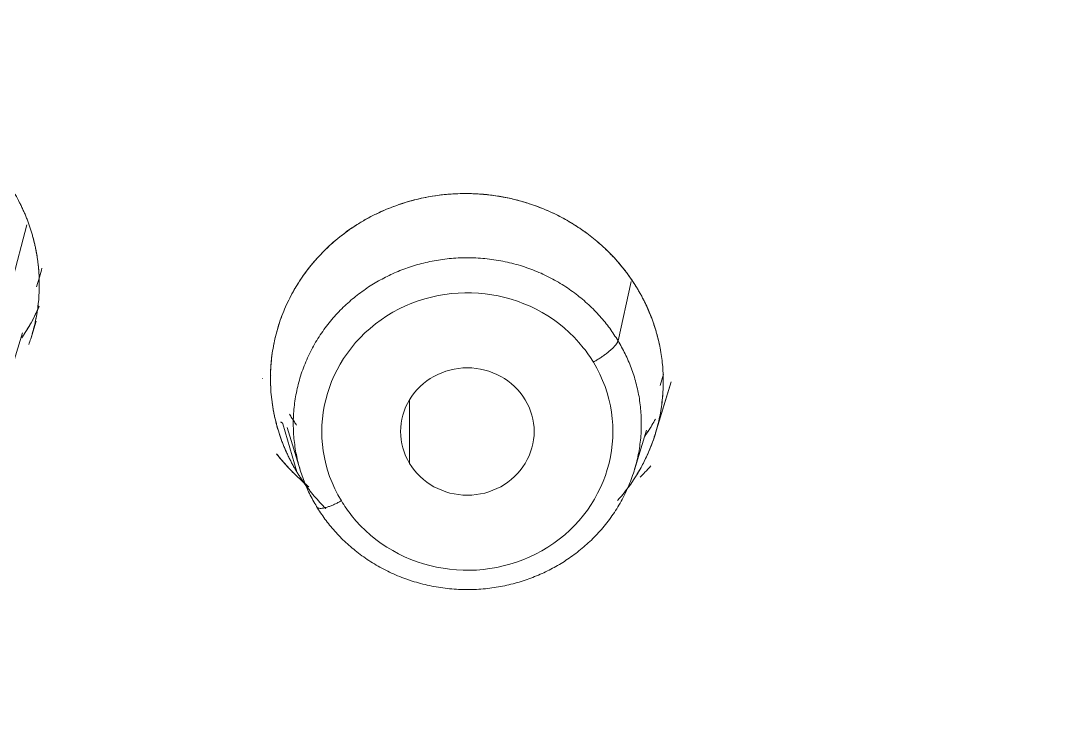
# Model space of a CAD drawing. Extents: x 6453 to 7582, y 0 to 827.
# Drawn here: x 6946.35 to 6957.36, y 484.75 to 492.23 of the extents above; entities that cross this region are included whole.
import ezdxf

# ---------------------------------------------------------------- set-up
doc = ezdxf.new("R2010")
doc.units = 0
doc.header["$LTSCALE"] = 30
doc.header["$MEASUREMENT"] = 0
doc.layers.add('1', color=7, linetype='CONTINUOUS')

msp = doc.modelspace()

# ---------------------------------------------------------------- linework, layer by layer
at = {"layer": '1', "color": 7, "linetype": 'Continuous', "lineweight": 13}
for p, q in [((6946.259, 489.487), (6946.416, 490.089)), ((6952.611, 488.874), (6952.748, 489.495)), ((6950.425, 488.256), (6950.425, 487.588))]:
    msp.add_line(p, q, dxfattribs=at)
at = {"layer": '1', "color": 7, "linetype": 'Continuous', "lineweight": 18}
for p, q in [((6946.517, 489.438), (6946.548, 489.541)), ((6946.466, 488.927), (6946.512, 489.079)), ((6946.249, 488.555), (6946.371, 488.956)), ((6946.465, 488.923), (6946.466, 488.927)), ((6948.98, 488.51), (6948.98, 488.51)), ((6953.052, 488.406), (6953.087, 488.524)), ((6948.885, 488.478), (6948.886, 488.476)), ((6953.004, 487.904), (6953.167, 488.442)), ((6953.005, 487.908), (6953.167, 488.442)), ((6949.244, 487.5), (6949.097, 488.004)), ((6949.097, 488.004), (6949.244, 487.5)), ((6949.244, 487.5), (6949.097, 488.004)), ((6949.097, 488.004), (6949.244, 487.5)), ((6949.145, 487.965), (6949.279, 487.522)), ((6952.784, 487.522), (6952.91, 487.937))]:
    msp.add_line(p, q, dxfattribs=at)
for centre, major_axis, start_param, end_param in [((6959.952, 496.519), (-59.628, 0), 0, 1.529457), ((6959.952, 496.519), (-59.628, 0), 0, 1.529457), ((6951.032, 487.922), (-0.7, 0), 3.665191, 6.806784), ((6951.032, 487.922), (0.7, 0), 3.665191, 6.806784)]:
    msp.add_ellipse(centre, major_axis=major_axis, ratio=0.953717, start_param=start_param, end_param=end_param, dxfattribs=at)
at = {"layer": '1', "color": 7, "linetype": 'Continuous', "lineweight": 13}
for start_param, end_param in [(0.64861, 3.665191), (0.523599, 0.64861), (3.790202, 6.806784), (3.665191, 3.790202)]:
    msp.add_ellipse((6951.032, 487.922), major_axis=(1.525, 0), ratio=0.953717, start_param=start_param, end_param=end_param, dxfattribs=at)
at = {"layer": '1', "color": 7, "linetype": 'Continuous', "lineweight": 18}
for points, knots in [([(6962.419, 439.668), (6962.999, 439.691), (6964.676, 439.78), (6967.443, 440.04), (6970.703, 440.52), (6973.93, 441.172), (6977.115, 441.992), (6980.248, 442.979), (6983.318, 444.129), (6986.318, 445.439), (6989.237, 446.905), (6992.067, 448.523), (6994.799, 450.287), (6997.425, 452.192), (6999.937, 454.232), (7002.327, 456.402), (7004.588, 458.694), (7006.713, 461.101), (7008.695, 463.617), (7010.529, 466.233), (7012.208, 468.942), (7013.729, 471.735), (7015.085, 474.604), (7016.274, 477.54), (7017.291, 480.534), (7018.133, 483.576), (7018.799, 486.659), (7019.284, 489.772), (7019.59, 492.905), (7019.713, 496.05), (7019.655, 499.196), (7019.414, 502.335), (7018.993, 505.456), (7018.391, 508.55), (7017.612, 511.608), (7016.657, 514.62), (7015.53, 517.578), (7014.233, 520.471), (7012.77, 523.292), (7011.147, 526.031), (7009.368, 528.681), (7007.439, 531.234), (7005.364, 533.681), (7003.152, 536.015), (7000.807, 538.229), (6998.339, 540.316), (6995.753, 542.27), (6993.058, 544.085), (6990.263, 545.755), (6987.375, 547.276), (6984.403, 548.643), (6981.357, 549.85), (6978.245, 550.896), (6975.078, 551.776), (6971.865, 552.489), (6968.616, 553.031), (6965.34, 553.401), (6962.047, 553.598), (6958.749, 553.622), (6955.453, 553.471), (6952.172, 553.148), (6948.914, 552.652), (6945.69, 551.986), (6942.51, 551.151), (6939.382, 550.149), (6936.317, 548.985), (6933.324, 547.661), (6930.413, 546.181), (6927.591, 544.551), (6924.868, 542.774), (6922.252, 540.857), (6919.75, 538.805), (6917.371, 536.624), (6915.122, 534.322), (6913.01, 531.904), (6911.04, 529.379), (6909.22, 526.755), (6907.554, 524.038), (6906.048, 521.238), (6904.706, 518.363), (6903.532, 515.422), (6902.531, 512.423), (6901.704, 509.377), (6901.055, 506.291), (6900.585, 503.176), (6900.295, 500.041), (6900.188, 496.896), (6900.263, 493.75), (6900.519, 490.612), (6900.956, 487.493), (6901.573, 484.402), (6902.368, 481.348), (6903.339, 478.34), (6904.481, 475.388), (6905.793, 472.5), (6907.27, 469.686), (6908.907, 466.954), (6910.699, 464.313), (6912.642, 461.769), (6914.729, 459.332), (6916.953, 457.008), (6919.309, 454.805), (6921.788, 452.73), (6924.384, 450.788), (6927.088, 448.985), (6929.892, 447.328), (6932.788, 445.82), (6935.766, 444.468), (6938.818, 443.274), (6941.935, 442.243), (6945.107, 441.377), (6948.323, 440.68), (6951.575, 440.153), (6954.634, 439.822), (6956.606, 439.702), (6957.484, 439.668)], [0, 0, 0, 0, 0.004702, 0.013606, 0.022511, 0.031416, 0.040321, 0.049226, 0.058131, 0.067035, 0.07594, 0.084844, 0.093748, 0.102652, 0.111556, 0.120459, 0.129362, 0.138265, 0.147168, 0.15607, 0.164972, 0.173874, 0.182775, 0.191676, 0.200577, 0.209478, 0.218378, 0.227279, 0.236179, 0.245079, 0.253978, 0.262878, 0.271778, 0.280678, 0.289578, 0.298478, 0.307379, 0.316279, 0.32518, 0.334081, 0.342982, 0.351884, 0.360785, 0.369687, 0.37859, 0.387493, 0.396396, 0.405299, 0.414202, 0.423106, 0.43201, 0.440914, 0.449818, 0.458723, 0.467628, 0.476532, 0.485437, 0.494342, 0.503247, 0.512152, 0.521057, 0.529962, 0.538867, 0.547772, 0.556677, 0.565582, 0.574486, 0.583391, 0.592295, 0.601199, 0.610103, 0.619007, 0.62791, 0.636813, 0.645716, 0.654619, 0.663521, 0.672423, 0.681325, 0.690226, 0.699127, 0.708028, 0.716929, 0.725829, 0.734729, 0.743629, 0.752529, 0.761429, 0.770329, 0.779229, 0.788129, 0.797029, 0.805929, 0.814829, 0.82373, 0.832631, 0.841532, 0.850433, 0.859334, 0.868236, 0.877138, 0.886041, 0.894944, 0.903847, 0.91275, 0.921653, 0.930557, 0.939461, 0.948365, 0.95727, 0.966174, 0.975079, 0.983983, 0.992888, 1, 1, 1, 1]), ([(6995.778, 451.033), (6996.33, 451.416), (6997.748, 452.443), (6999.935, 454.234), (7002.327, 456.401), (7004.588, 458.694), (7006.713, 461.101), (7008.695, 463.617), (7010.529, 466.233), (7012.208, 468.942), (7013.729, 471.735), (7015.085, 474.604), (7016.274, 477.54), (7017.291, 480.534), (7018.133, 483.576), (7018.799, 486.659), (7019.284, 489.772), (7019.59, 492.905), (7019.713, 496.05), (7019.655, 499.196), (7019.414, 502.335), (7018.993, 505.456), (7018.391, 508.55), (7017.612, 511.608), (7016.657, 514.62), (7015.53, 517.578), (7014.233, 520.471), (7012.77, 523.292), (7011.147, 526.031), (7009.368, 528.681), (7007.439, 531.234), (7005.364, 533.681), (7003.152, 536.015), (7000.807, 538.229), (6998.339, 540.316), (6995.753, 542.27), (6993.058, 544.085), (6990.263, 545.755), (6987.375, 547.276), (6984.403, 548.643), (6981.357, 549.85), (6978.245, 550.896), (6975.078, 551.776), (6971.865, 552.489), (6968.616, 553.031), (6965.34, 553.401), (6962.047, 553.598), (6958.749, 553.622), (6955.453, 553.471), (6952.172, 553.148), (6948.914, 552.652), (6945.69, 551.986), (6942.51, 551.151), (6939.382, 550.149), (6936.317, 548.985), (6933.324, 547.661), (6930.413, 546.181), (6927.591, 544.551), (6924.868, 542.774), (6922.252, 540.857), (6919.75, 538.805), (6917.371, 536.624), (6915.122, 534.322), (6913.01, 531.904), (6911.04, 529.379), (6909.22, 526.755), (6907.554, 524.038), (6906.048, 521.238), (6904.706, 518.363), (6903.532, 515.422), (6902.531, 512.423), (6901.704, 509.377), (6901.055, 506.291), (6900.585, 503.176), (6900.295, 500.041), (6900.188, 496.896), (6900.263, 493.75), (6900.519, 490.612), (6900.956, 487.493), (6901.573, 484.402), (6902.368, 481.348), (6903.339, 478.34), (6904.481, 475.388), (6905.793, 472.5), (6907.27, 469.686), (6908.907, 466.954), (6910.699, 464.313), (6912.642, 461.769), (6914.729, 459.332), (6916.954, 457.009), (6919.307, 454.804), (6921.793, 452.736), (6923.685, 451.284), (6924.774, 450.56), (6924.962, 450.437)], [0, 0, 0, 0, 0.006833, 0.017845, 0.028856, 0.039868, 0.050878, 0.061889, 0.072899, 0.083908, 0.094918, 0.105926, 0.116935, 0.127943, 0.138951, 0.149959, 0.160966, 0.171973, 0.18298, 0.193987, 0.204994, 0.216001, 0.227008, 0.238016, 0.249023, 0.26003, 0.271038, 0.282046, 0.293055, 0.304063, 0.315072, 0.326082, 0.337091, 0.348102, 0.359112, 0.370123, 0.381134, 0.392146, 0.403157, 0.414169, 0.425182, 0.436194, 0.447207, 0.45822, 0.469233, 0.480246, 0.491259, 0.502272, 0.513286, 0.524299, 0.535313, 0.546326, 0.557339, 0.568352, 0.579365, 0.590378, 0.601391, 0.612403, 0.623416, 0.634428, 0.645439, 0.656451, 0.667462, 0.678472, 0.689483, 0.700493, 0.711502, 0.722512, 0.73352, 0.744529, 0.755537, 0.766545, 0.777553, 0.78856, 0.799567, 0.810574, 0.821581, 0.832588, 0.843595, 0.854602, 0.865609, 0.876617, 0.887624, 0.898632, 0.90964, 0.920649, 0.931657, 0.942666, 0.953676, 0.964686, 0.975696, 0.986706, 0.997717, 1, 1, 1, 1]), ([(6946.476, 489.971), (6946.474, 489.978), (6946.47, 489.992), (6946.464, 490.013), (6946.457, 490.034), (6946.45, 490.055), (6946.443, 490.076), (6946.436, 490.096), (6946.429, 490.117), (6946.421, 490.138), (6946.413, 490.158), (6946.405, 490.179), (6946.396, 490.199), (6946.387, 490.22), (6946.378, 490.24), (6946.369, 490.26), (6946.359, 490.281), (6946.35, 490.301), (6946.329, 490.343), (6946.295, 490.406), (6946.245, 490.488), (6946.191, 490.569), (6946.117, 490.668), (6946.018, 490.784), (6945.886, 490.912), (6945.741, 491.031), (6945.537, 491.168), (6945.252, 491.311), (6944.884, 491.419), (6944.537, 491.456), (6944.27, 491.445), (6944.097, 491.422), (6943.979, 491.397), (6943.851, 491.366), (6943.692, 491.313), (6943.5, 491.229), (6943.309, 491.121), (6943.127, 490.988), (6942.969, 490.843), (6942.841, 490.698), (6942.73, 490.546), (6942.632, 490.377), (6942.549, 490.191), (6942.488, 490.004), (6942.455, 489.845), (6942.438, 489.716), (6942.43, 489.615), (6942.428, 489.513), (6942.431, 489.431), (6942.436, 489.367), (6942.44, 489.323), (6942.446, 489.279), (6942.452, 489.235), (6942.46, 489.191), (6942.468, 489.148), (6942.477, 489.105), (6942.488, 489.062), (6942.495, 489.034), (6942.499, 489.02)], [0, 0, 0, 0, 0.003515, 0.007034, 0.010559, 0.014089, 0.017625, 0.021166, 0.024712, 0.028263, 0.031819, 0.035381, 0.038948, 0.04252, 0.046097, 0.04968, 0.053268, 0.056861, 0.060459, 0.075863, 0.091255, 0.106635, 0.122004, 0.150175, 0.178923, 0.208562, 0.238413, 0.293761, 0.356696, 0.415096, 0.454691, 0.480951, 0.496013, 0.511109, 0.542492, 0.574501, 0.609916, 0.646232, 0.681978, 0.712199, 0.739388, 0.773306, 0.80671, 0.838592, 0.869393, 0.885902, 0.902415, 0.91893, 0.935448, 0.942719, 0.949965, 0.957186, 0.964383, 0.971556, 0.978703, 0.985827, 0.992926, 1, 1, 1, 1]), ([(6952.81, 489.426), (6952.806, 489.433), (6952.798, 489.446), (6952.786, 489.465), (6952.774, 489.484), (6952.761, 489.502), (6952.749, 489.521), (6952.736, 489.539), (6952.723, 489.557), (6952.71, 489.575), (6952.697, 489.593), (6952.683, 489.611), (6952.67, 489.628), (6952.656, 489.645), (6952.642, 489.662), (6952.628, 489.679), (6952.614, 489.696), (6952.599, 489.712), (6952.569, 489.746), (6952.522, 489.796), (6952.456, 489.859), (6952.389, 489.919), (6952.297, 489.992), (6952.177, 490.077), (6952.023, 490.168), (6951.857, 490.247), (6951.641, 490.329), (6951.365, 490.396), (6951.094, 490.42), (6950.883, 490.415), (6950.685, 490.396), (6950.45, 490.349), (6950.225, 490.272), (6950.079, 490.205), (6949.999, 490.164), (6949.895, 490.105), (6949.759, 490.016), (6949.611, 489.895), (6949.473, 489.76), (6949.341, 489.604), (6949.221, 489.422), (6949.133, 489.25), (6949.062, 489.072), (6949.007, 488.876), (6948.979, 488.695), (6948.969, 488.55), (6948.968, 488.443), (6948.973, 488.337), (6948.982, 488.25), (6948.992, 488.183), (6949, 488.136), (6949.01, 488.089), (6949.02, 488.042), (6949.032, 487.996), (6949.045, 487.951), (6949.058, 487.906), (6949.073, 487.862), (6949.089, 487.819), (6949.105, 487.777), (6949.123, 487.735), (6949.141, 487.694), (6949.16, 487.653), (6949.18, 487.614), (6949.201, 487.575), (6949.222, 487.537), (6949.237, 487.512), (6949.244, 487.5)], [0, 0, 0, 0, 0.003605, 0.007202, 0.01079, 0.01437, 0.017941, 0.021504, 0.025059, 0.028606, 0.032144, 0.035674, 0.039195, 0.042708, 0.046213, 0.049709, 0.053197, 0.056677, 0.060148, 0.074863, 0.089288, 0.103422, 0.117267, 0.144652, 0.172617, 0.201163, 0.230291, 0.280184, 0.332568, 0.355863, 0.37839, 0.424503, 0.467305, 0.48955, 0.499833, 0.509713, 0.546027, 0.576534, 0.600503, 0.638483, 0.674729, 0.7052, 0.732296, 0.768154, 0.804186, 0.821728, 0.839155, 0.856465, 0.873659, 0.881596, 0.88947, 0.897282, 0.90503, 0.912714, 0.920336, 0.927894, 0.93539, 0.942821, 0.95019, 0.957496, 0.964738, 0.971917, 0.979033, 0.986085, 0.993074, 1, 1, 1, 1]), ([(6949.145, 487.686), (6949.143, 487.689), (6949.139, 487.699), (6949.131, 487.715), (6949.123, 487.736), (6949.114, 487.756), (6949.106, 487.776), (6949.097, 487.797), (6949.089, 487.818), (6949.082, 487.838), (6949.074, 487.859), (6949.058, 487.906), (6949.036, 487.979), (6949.011, 488.08), (6948.992, 488.181), (6948.973, 488.318), (6948.965, 488.489), (6948.977, 488.693), (6949.012, 488.893), (6949.068, 489.089), (6949.145, 489.277), (6949.242, 489.456), (6949.358, 489.625), (6949.5, 489.791), (6949.668, 489.947), (6949.831, 490.065), (6949.968, 490.148), (6950.075, 490.203), (6950.211, 490.264), (6950.376, 490.324), (6950.57, 490.375), (6950.763, 490.406), (6950.943, 490.418), (6951.108, 490.416), (6951.256, 490.405), (6951.401, 490.383), (6951.543, 490.352), (6951.694, 490.308), (6951.853, 490.249), (6952.017, 490.171), (6952.173, 490.08), (6952.297, 489.993), (6952.391, 489.917), (6952.46, 489.856), (6952.526, 489.792), (6952.577, 489.737), (6952.615, 489.694), (6952.642, 489.662), (6952.669, 489.63), (6952.694, 489.597), (6952.719, 489.564), (6952.742, 489.53), (6952.766, 489.496), (6952.788, 489.462), (6952.802, 489.438), (6952.81, 489.426)], [0, 0, 0, 0, 0.001793, 0.005475, 0.009158, 0.012843, 0.016529, 0.020217, 0.023907, 0.027599, 0.031294, 0.034992, 0.052386, 0.069769, 0.08717, 0.104618, 0.139241, 0.173685, 0.207859, 0.242005, 0.276156, 0.309995, 0.344385, 0.378408, 0.418435, 0.457459, 0.477104, 0.496674, 0.51624, 0.54942, 0.581537, 0.612903, 0.643819, 0.668064, 0.691838, 0.715273, 0.738503, 0.761663, 0.790892, 0.819945, 0.849363, 0.878637, 0.893627, 0.908572, 0.923526, 0.938542, 0.945416, 0.952266, 0.959098, 0.965916, 0.972727, 0.979535, 0.986346, 0.993166, 1, 1, 1, 1]), ([(6952.81, 489.426), (6952.806, 489.433), (6952.798, 489.446), (6952.786, 489.465), (6952.774, 489.484), (6952.761, 489.502), (6952.749, 489.521), (6952.736, 489.539), (6952.723, 489.557), (6952.71, 489.575), (6952.697, 489.593), (6952.683, 489.611), (6952.67, 489.628), (6952.656, 489.645), (6952.642, 489.662), (6952.628, 489.679), (6952.614, 489.696), (6952.599, 489.712), (6952.569, 489.746), (6952.522, 489.796), (6952.456, 489.859), (6952.389, 489.919), (6952.297, 489.992), (6952.177, 490.077), (6952.023, 490.168), (6951.857, 490.247), (6951.641, 490.329), (6951.365, 490.396), (6951.094, 490.42), (6950.883, 490.415), (6950.685, 490.396), (6950.45, 490.349), (6950.225, 490.272), (6950.079, 490.205), (6949.999, 490.164), (6949.895, 490.105), (6949.759, 490.016), (6949.611, 489.895), (6949.473, 489.76), (6949.341, 489.604), (6949.221, 489.422), (6949.133, 489.25), (6949.062, 489.072), (6949.007, 488.876), (6948.979, 488.695), (6948.969, 488.55), (6948.968, 488.443), (6948.973, 488.337), (6948.982, 488.25), (6948.992, 488.183), (6949, 488.136), (6949.01, 488.089), (6949.02, 488.042), (6949.032, 487.996), (6949.045, 487.951), (6949.058, 487.906), (6949.073, 487.862), (6949.089, 487.819), (6949.105, 487.777), (6949.123, 487.735), (6949.141, 487.694), (6949.16, 487.653), (6949.18, 487.614), (6949.201, 487.575), (6949.222, 487.537), (6949.237, 487.512), (6949.244, 487.5)], [0, 0, 0, 0, 0.003605, 0.007202, 0.01079, 0.01437, 0.017941, 0.021504, 0.025059, 0.028606, 0.032144, 0.035674, 0.039195, 0.042708, 0.046213, 0.049709, 0.053197, 0.056677, 0.060148, 0.074863, 0.089288, 0.103422, 0.117267, 0.144652, 0.172617, 0.201163, 0.230291, 0.280184, 0.332568, 0.355863, 0.37839, 0.424503, 0.467305, 0.48955, 0.499833, 0.509713, 0.546027, 0.576534, 0.600503, 0.638483, 0.674729, 0.7052, 0.732296, 0.768154, 0.804186, 0.821728, 0.839155, 0.856465, 0.873659, 0.881596, 0.88947, 0.897282, 0.90503, 0.912714, 0.920336, 0.927894, 0.93539, 0.942821, 0.95019, 0.957496, 0.964738, 0.971917, 0.979033, 0.986085, 0.993074, 1, 1, 1, 1]), ([(6949.114, 487.755), (6949.114, 487.756), (6949.111, 487.763), (6949.106, 487.776), (6949.097, 487.797), (6949.089, 487.818), (6949.082, 487.838), (6949.074, 487.859), (6949.058, 487.906), (6949.036, 487.979), (6949.011, 488.08), (6948.992, 488.181), (6948.973, 488.318), (6948.965, 488.489), (6948.977, 488.693), (6949.012, 488.893), (6949.068, 489.089), (6949.145, 489.277), (6949.242, 489.456), (6949.358, 489.625), (6949.5, 489.791), (6949.668, 489.947), (6949.831, 490.065), (6949.968, 490.148), (6950.075, 490.203), (6950.211, 490.264), (6950.376, 490.324), (6950.57, 490.375), (6950.763, 490.406), (6950.943, 490.418), (6951.108, 490.416), (6951.256, 490.405), (6951.401, 490.383), (6951.543, 490.352), (6951.694, 490.308), (6951.853, 490.249), (6952.017, 490.171), (6952.173, 490.08), (6952.297, 489.993), (6952.391, 489.917), (6952.46, 489.856), (6952.526, 489.792), (6952.577, 489.737), (6952.615, 489.694), (6952.642, 489.662), (6952.669, 489.63), (6952.694, 489.597), (6952.719, 489.564), (6952.742, 489.53), (6952.766, 489.496), (6952.788, 489.462), (6952.802, 489.438), (6952.81, 489.426)], [0, 0, 0, 0, 0.000149, 0.003883, 0.007618, 0.011356, 0.015095, 0.018838, 0.022583, 0.040201, 0.057808, 0.075433, 0.093105, 0.128173, 0.163059, 0.197673, 0.232259, 0.266849, 0.301122, 0.335954, 0.370416, 0.410957, 0.450482, 0.47038, 0.490202, 0.510019, 0.543626, 0.576156, 0.607926, 0.639239, 0.663796, 0.687876, 0.711612, 0.735141, 0.758599, 0.788203, 0.81763, 0.847426, 0.877076, 0.892259, 0.907396, 0.922542, 0.937752, 0.944714, 0.951652, 0.958572, 0.965478, 0.972376, 0.979272, 0.986171, 0.993078, 1, 1, 1, 1]), ([(6946.436, 488.834), (6946.443, 488.854), (6946.469, 488.931), (6946.505, 489.065), (6946.53, 489.211), (6946.542, 489.33), (6946.546, 489.423), (6946.546, 489.517), (6946.542, 489.592), (6946.537, 489.651), (6946.532, 489.692), (6946.527, 489.732), (6946.52, 489.773), (6946.513, 489.813), (6946.505, 489.853), (6946.496, 489.893), (6946.487, 489.932), (6946.479, 489.958), (6946.476, 489.971)], [0, 0, 0, 0, 0.055147, 0.209164, 0.360302, 0.440834, 0.521442, 0.602129, 0.682896, 0.718504, 0.754018, 0.789439, 0.824766, 0.859999, 0.895139, 0.930186, 0.96514, 1, 1, 1, 1]), ([(6946.436, 488.834), (6946.443, 488.854), (6946.469, 488.931), (6946.505, 489.065), (6946.53, 489.211), (6946.542, 489.33), (6946.546, 489.423), (6946.546, 489.517), (6946.542, 489.592), (6946.537, 489.651), (6946.532, 489.692), (6946.527, 489.732), (6946.52, 489.773), (6946.513, 489.813), (6946.505, 489.853), (6946.496, 489.893), (6946.487, 489.932), (6946.479, 489.958), (6946.476, 489.971)], [0, 0, 0, 0, 0.055147, 0.209164, 0.360302, 0.440834, 0.521442, 0.602129, 0.682896, 0.718504, 0.754018, 0.789439, 0.824766, 0.859999, 0.895139, 0.930186, 0.96514, 1, 1, 1, 1]), ([(6946.476, 489.971), (6946.478, 489.964), (6946.482, 489.95), (6946.487, 489.929), (6946.493, 489.907), (6946.498, 489.886), (6946.503, 489.864), (6946.507, 489.842), (6946.512, 489.821), (6946.516, 489.799), (6946.519, 489.777), (6946.523, 489.756), (6946.526, 489.734), (6946.529, 489.712), (6946.532, 489.69), (6946.535, 489.668), (6946.537, 489.646), (6946.539, 489.624), (6946.543, 489.579), (6946.546, 489.51), (6946.546, 489.419), (6946.542, 489.328), (6946.53, 489.209), (6946.507, 489.074), (6946.48, 488.971), (6946.466, 488.926)], [0, 0, 0, 0, 0.020775, 0.041535, 0.062284, 0.083026, 0.103765, 0.124505, 0.145249, 0.166003, 0.186769, 0.207551, 0.228353, 0.249179, 0.270034, 0.29092, 0.311841, 0.332802, 0.353806, 0.440248, 0.526261, 0.612095, 0.698002, 0.866723, 1, 1, 1, 1]), ([(6946.476, 489.971), (6946.478, 489.964), (6946.482, 489.95), (6946.487, 489.929), (6946.493, 489.907), (6946.498, 489.886), (6946.503, 489.864), (6946.507, 489.842), (6946.512, 489.821), (6946.516, 489.799), (6946.519, 489.777), (6946.523, 489.756), (6946.526, 489.734), (6946.529, 489.712), (6946.532, 489.69), (6946.535, 489.668), (6946.537, 489.646), (6946.539, 489.624), (6946.543, 489.579), (6946.546, 489.51), (6946.546, 489.419), (6946.542, 489.328), (6946.53, 489.209), (6946.507, 489.074), (6946.48, 488.971), (6946.466, 488.926)], [0, 0, 0, 0, 0.020775, 0.041535, 0.062284, 0.083026, 0.103765, 0.124505, 0.145249, 0.166003, 0.186769, 0.207551, 0.228353, 0.249179, 0.270034, 0.29092, 0.311841, 0.332802, 0.353806, 0.440248, 0.526261, 0.612095, 0.698002, 0.866723, 1, 1, 1, 1]), ([(6952.607, 487.198), (6952.663, 487.261), (6952.743, 487.364), (6952.837, 487.514), (6952.903, 487.641), (6952.962, 487.776), (6953.011, 487.921), (6953.051, 488.08), (6953.078, 488.25), (6953.088, 488.428), (6953.082, 488.602), (6953.065, 488.729), (6953.05, 488.811), (6953.042, 488.849), (6953.033, 488.887), (6953.023, 488.925), (6953.012, 488.964), (6953.001, 489.002), (6952.988, 489.041), (6952.975, 489.08), (6952.961, 489.118), (6952.945, 489.157), (6952.929, 489.196), (6952.912, 489.235), (6952.893, 489.273), (6952.874, 489.312), (6952.854, 489.35), (6952.832, 489.389), (6952.817, 489.414), (6952.81, 489.426)], [0, 0, 0, 0, 0.104068, 0.161181, 0.220581, 0.282269, 0.346243, 0.412504, 0.488293, 0.562767, 0.635929, 0.707781, 0.723875, 0.740106, 0.756474, 0.772979, 0.789621, 0.806399, 0.823315, 0.840367, 0.857556, 0.874882, 0.892345, 0.909945, 0.927682, 0.945556, 0.963567, 0.981715, 1, 1, 1, 1]), ([(6952.607, 487.198), (6952.663, 487.261), (6952.743, 487.364), (6952.837, 487.514), (6952.903, 487.641), (6952.962, 487.776), (6953.011, 487.921), (6953.051, 488.08), (6953.078, 488.25), (6953.088, 488.428), (6953.082, 488.602), (6953.065, 488.729), (6953.05, 488.811), (6953.042, 488.849), (6953.033, 488.887), (6953.023, 488.925), (6953.012, 488.964), (6953.001, 489.002), (6952.988, 489.041), (6952.975, 489.08), (6952.961, 489.118), (6952.945, 489.157), (6952.929, 489.196), (6952.912, 489.235), (6952.893, 489.273), (6952.874, 489.312), (6952.854, 489.35), (6952.832, 489.389), (6952.817, 489.414), (6952.81, 489.426)], [0, 0, 0, 0, 0.104068, 0.161181, 0.220581, 0.282269, 0.346243, 0.412504, 0.488293, 0.562767, 0.635929, 0.707781, 0.723875, 0.740106, 0.756474, 0.772979, 0.789621, 0.806399, 0.823315, 0.840367, 0.857556, 0.874882, 0.892345, 0.909945, 0.927682, 0.945556, 0.963567, 0.981715, 1, 1, 1, 1]), ([(6952.81, 489.426), (6952.813, 489.42), (6952.821, 489.407), (6952.832, 489.388), (6952.843, 489.369), (6952.854, 489.35), (6952.864, 489.33), (6952.874, 489.311), (6952.884, 489.291), (6952.894, 489.272), (6952.904, 489.252), (6952.913, 489.232), (6952.922, 489.212), (6952.931, 489.192), (6952.939, 489.171), (6952.948, 489.151), (6952.956, 489.13), (6952.972, 489.089), (6952.994, 489.027), (6953.019, 488.943), (6953.04, 488.859), (6953.063, 488.745), (6953.082, 488.6), (6953.088, 488.425), (6953.077, 488.248), (6953.05, 488.072), (6953.005, 487.897), (6952.943, 487.725), (6952.862, 487.557), (6952.763, 487.395), (6952.686, 487.292), (6952.644, 487.241), (6952.643, 487.241)], [0, 0, 0, 0, 0.00936, 0.018708, 0.028049, 0.037382, 0.046712, 0.056039, 0.065366, 0.074694, 0.084027, 0.093367, 0.102714, 0.112072, 0.121443, 0.130828, 0.14023, 0.14965, 0.187073, 0.224376, 0.261682, 0.299114, 0.373906, 0.449117, 0.524859, 0.601361, 0.678639, 0.756696, 0.836096, 0.917052, 0.999469, 1, 1, 1, 1]), ([(6952.81, 489.426), (6952.813, 489.42), (6952.821, 489.407), (6952.832, 489.388), (6952.843, 489.369), (6952.854, 489.35), (6952.864, 489.33), (6952.874, 489.311), (6952.884, 489.291), (6952.894, 489.272), (6952.904, 489.252), (6952.913, 489.232), (6952.922, 489.212), (6952.931, 489.192), (6952.939, 489.171), (6952.948, 489.151), (6952.956, 489.13), (6952.972, 489.089), (6952.994, 489.027), (6953.019, 488.943), (6953.04, 488.859), (6953.063, 488.745), (6953.082, 488.6), (6953.088, 488.425), (6953.077, 488.248), (6953.05, 488.072), (6953.005, 487.897), (6952.943, 487.725), (6952.862, 487.557), (6952.763, 487.395), (6952.686, 487.292), (6952.644, 487.241), (6952.643, 487.241)], [0, 0, 0, 0, 0.00936, 0.018708, 0.028049, 0.037382, 0.046712, 0.056039, 0.065366, 0.074694, 0.084027, 0.093367, 0.102714, 0.112072, 0.121443, 0.130828, 0.14023, 0.14965, 0.187073, 0.224376, 0.261682, 0.299114, 0.373906, 0.449117, 0.524859, 0.601361, 0.678639, 0.756696, 0.836096, 0.917052, 0.999469, 1, 1, 1, 1]), ([(6946.537, 489.217), (6946.532, 489.205), (6946.497, 489.129), (6946.44, 489.024), (6946.382, 488.934), (6946.363, 488.905)], [0, 0, 0, 0, 0.105129, 0.708978, 1, 1, 1, 1]), ([(6946.364, 488.908), (6946.365, 488.909), (6946.371, 488.918), (6946.383, 488.935), (6946.398, 488.959), (6946.413, 488.982), (6946.427, 489.006), (6946.442, 489.031), (6946.456, 489.056), (6946.47, 489.082), (6946.484, 489.107), (6946.497, 489.134), (6946.511, 489.161), (6946.524, 489.188), (6946.535, 489.213), (6946.542, 489.229), (6946.545, 489.236)], [0, 0, 0, 0, 0.014777, 0.087881, 0.161731, 0.236327, 0.311667, 0.387754, 0.464586, 0.542163, 0.620486, 0.699555, 0.779369, 0.859928, 0.941232, 1, 1, 1, 1]), ([(6946.364, 488.908), (6946.365, 488.909), (6946.371, 488.918), (6946.383, 488.935), (6946.398, 488.959), (6946.413, 488.982), (6946.427, 489.006), (6946.442, 489.031), (6946.456, 489.056), (6946.47, 489.082), (6946.484, 489.107), (6946.497, 489.134), (6946.511, 489.161), (6946.524, 489.188), (6946.535, 489.213), (6946.542, 489.229), (6946.545, 489.236)], [0, 0, 0, 0, 0.014777, 0.087882, 0.161731, 0.236327, 0.311668, 0.387754, 0.464586, 0.542164, 0.620487, 0.699555, 0.779369, 0.859928, 0.941232, 1, 1, 1, 1]), ([(6946.458, 489.06), (6946.446, 489.038), (6946.415, 488.985), (6946.382, 488.934), (6946.363, 488.905)], [0, 0, 0, 0, 0.42765, 1, 1, 1, 1]), ([(6949.169, 488.103), (6949.173, 488.096), (6949.181, 488.083), (6949.193, 488.063), (6949.206, 488.044), (6949.219, 488.024), (6949.231, 488.006), (6949.239, 487.994), (6949.243, 487.988)], [0, 0, 0, 0, 0.169876, 0.340099, 0.510667, 0.681581, 0.852841, 1, 1, 1, 1]), ([(6953.003, 488.053), (6952.979, 488.01), (6952.953, 487.965), (6952.925, 487.922), (6952.924, 487.92)], [0, 0, 0, 0, 0.954418, 1, 1, 1, 1]), ([(6952.893, 487.875), (6952.9, 487.885), (6952.921, 487.915), (6952.941, 487.946), (6952.953, 487.967)], [0, 0, 0, 0, 0.341676, 1, 1, 1, 1]), ([(6949.371, 487.341), (6949.326, 487.378), (6949.244, 487.453), (6949.131, 487.569), (6949.064, 487.648), (6949.032, 487.688)], [0, 0, 0, 0, 0.359798, 0.683355, 1, 1, 1, 1]), ([(6949.371, 487.341), (6949.326, 487.378), (6949.244, 487.453), (6949.131, 487.569), (6949.064, 487.648), (6949.032, 487.688)], [0, 0, 0, 0, 0.359798, 0.683355, 1, 1, 1, 1]), ([(6949.032, 487.687), (6949.034, 487.685), (6949.04, 487.677), (6949.052, 487.662), (6949.068, 487.643), (6949.084, 487.624), (6949.101, 487.606), (6949.117, 487.587), (6949.134, 487.569), (6949.15, 487.55), (6949.191, 487.507), (6949.259, 487.44), (6949.328, 487.377), (6949.366, 487.345), (6949.371, 487.341)], [0, 0, 0, 0, 0.014957, 0.066521, 0.117994, 0.16938, 0.220681, 0.2719, 0.323038, 0.374098, 0.425083, 0.692637, 0.960713, 1, 1, 1, 1]), ([(6949.032, 487.687), (6949.034, 487.685), (6949.04, 487.677), (6949.052, 487.662), (6949.068, 487.643), (6949.084, 487.624), (6949.101, 487.606), (6949.117, 487.587), (6949.134, 487.569), (6949.15, 487.55), (6949.191, 487.507), (6949.259, 487.44), (6949.328, 487.377), (6949.366, 487.345), (6949.371, 487.341)], [0, 0, 0, 0, 0.014957, 0.066521, 0.117994, 0.16938, 0.220681, 0.2719, 0.323038, 0.374098, 0.425083, 0.692637, 0.960713, 1, 1, 1, 1]), ([(6949.379, 487.304), (6949.373, 487.313), (6949.357, 487.332), (6949.335, 487.363), (6949.311, 487.397), (6949.288, 487.431), (6949.266, 487.465), (6949.251, 487.488), (6949.244, 487.5)], [0, 0, 0, 0, 0.139381, 0.31146, 0.483521, 0.655606, 0.827752, 1, 1, 1, 1]), ([(6949.244, 487.5), (6949.248, 487.494), (6949.255, 487.482), (6949.266, 487.465), (6949.277, 487.447), (6949.289, 487.43), (6949.3, 487.412), (6949.312, 487.395), (6949.325, 487.377), (6949.337, 487.36), (6949.35, 487.343), (6949.363, 487.326), (6949.376, 487.309), (6949.389, 487.292), (6949.403, 487.275), (6949.417, 487.258), (6949.431, 487.241), (6949.446, 487.224), (6949.46, 487.208), (6949.475, 487.191), (6949.49, 487.174), (6949.506, 487.158), (6949.522, 487.142), (6949.536, 487.127), (6949.546, 487.117), (6949.55, 487.113)], [0, 0, 0, 0, 0.04197, 0.084116, 0.126436, 0.16893, 0.2116, 0.254444, 0.297463, 0.340657, 0.384025, 0.427569, 0.471286, 0.515179, 0.559246, 0.603488, 0.647905, 0.692496, 0.737262, 0.782202, 0.827317, 0.872607, 0.918071, 0.96371, 1, 1, 1, 1]), ([(6949.379, 487.304), (6949.373, 487.313), (6949.357, 487.332), (6949.335, 487.363), (6949.311, 487.397), (6949.288, 487.431), (6949.266, 487.465), (6949.251, 487.488), (6949.244, 487.5)], [0, 0, 0, 0, 0.139381, 0.31146, 0.483521, 0.655606, 0.827752, 1, 1, 1, 1]), ([(6949.244, 487.5), (6949.248, 487.494), (6949.255, 487.482), (6949.266, 487.465), (6949.277, 487.447), (6949.289, 487.43), (6949.3, 487.412), (6949.312, 487.395), (6949.325, 487.377), (6949.337, 487.36), (6949.348, 487.346), (6949.354, 487.337), (6949.356, 487.334)], [0, 0, 0, 0, 0.103347, 0.207124, 0.311331, 0.415969, 0.521037, 0.626535, 0.732464, 0.838822, 0.945611, 1, 1, 1, 1]), ([(6952.956, 487.562), (6952.935, 487.539), (6952.898, 487.5), (6952.86, 487.461), (6952.843, 487.445)], [0, 0, 0, 0, 0.570382, 1, 1, 1, 1]), ([(6952.956, 487.562), (6952.935, 487.539), (6952.9, 487.502), (6952.864, 487.465), (6952.849, 487.451)], [0, 0, 0, 0, 0.599519, 1, 1, 1, 1])]:
    msp.add_open_spline(points, degree=3, knots=knots, dxfattribs=at)
for points, weights, degree in [([(6900.323, 496.519), (6900.323, 441.954), (6957.487, 439.699)], [1, 0.715597051235, 0.983511684925], 2), ([(6900.323, 496.519), (6900.323, 441.954), (6957.487, 439.699)], [1, 0.715597051235, 0.983511684925], 2), ([(6949.097, 488.004), (6949.094, 488.013), (6949.087, 488.018), (6949.074, 488.021)], [1.15580793829, 1.10610681707, 1.06829630367, 1.04237639807], 3), ([(6949.074, 488.021), (6949.087, 488.018), (6949.094, 488.012), (6949.097, 488.004)], [1.04239795215, 1.06831914671, 1.10612608621, 1.15581877066], 3), ([(6949.097, 488.004), (6949.094, 488.013), (6949.087, 488.018), (6949.074, 488.021)], [1.15580793829, 1.10610681707, 1.06829630367, 1.04237639807], 3)]:
    msp.add_rational_spline(points, weights, degree=degree, dxfattribs=at)
for points, weights in [([(6952.611, 488.874), (6951.699, 490.381), (6950.12, 489.511), (6948.54, 488.641), (6949.452, 487.135)], [1, 0.707106790625, 1, 0.707106790625, 1]), ([(6952.611, 488.874), (6953.523, 487.368), (6951.943, 486.498), (6950.364, 485.628), (6949.452, 487.135)], [1, 0.707106771748, 1, 0.707106771748, 1])]:
    msp.add_rational_spline(points, weights, degree=2, knots=[0, 0, 0, 0.5, 0.5, 1, 1, 1], dxfattribs=at)
msp.add_open_spline([(6946.574, 489.636), (6946.566, 489.604), (6946.557, 489.572), (6946.548, 489.54)], degree=3, dxfattribs=at)
at = {"layer": '1', "color": 7, "linetype": 'Continuous', "lineweight": 13}
for points, weights in [([(6952.611, 488.874), (6952.59, 488.781), (6952.352, 488.65)], [1, 0.737277336805, 1]), ([(6949.452, 487.135), (6949.473, 487.064), (6949.711, 487.195)], [1, 0.737277336809, 1])]:
    msp.add_rational_spline(points, weights, degree=2, dxfattribs=at)

doc.saveas('drawing.dxf')
